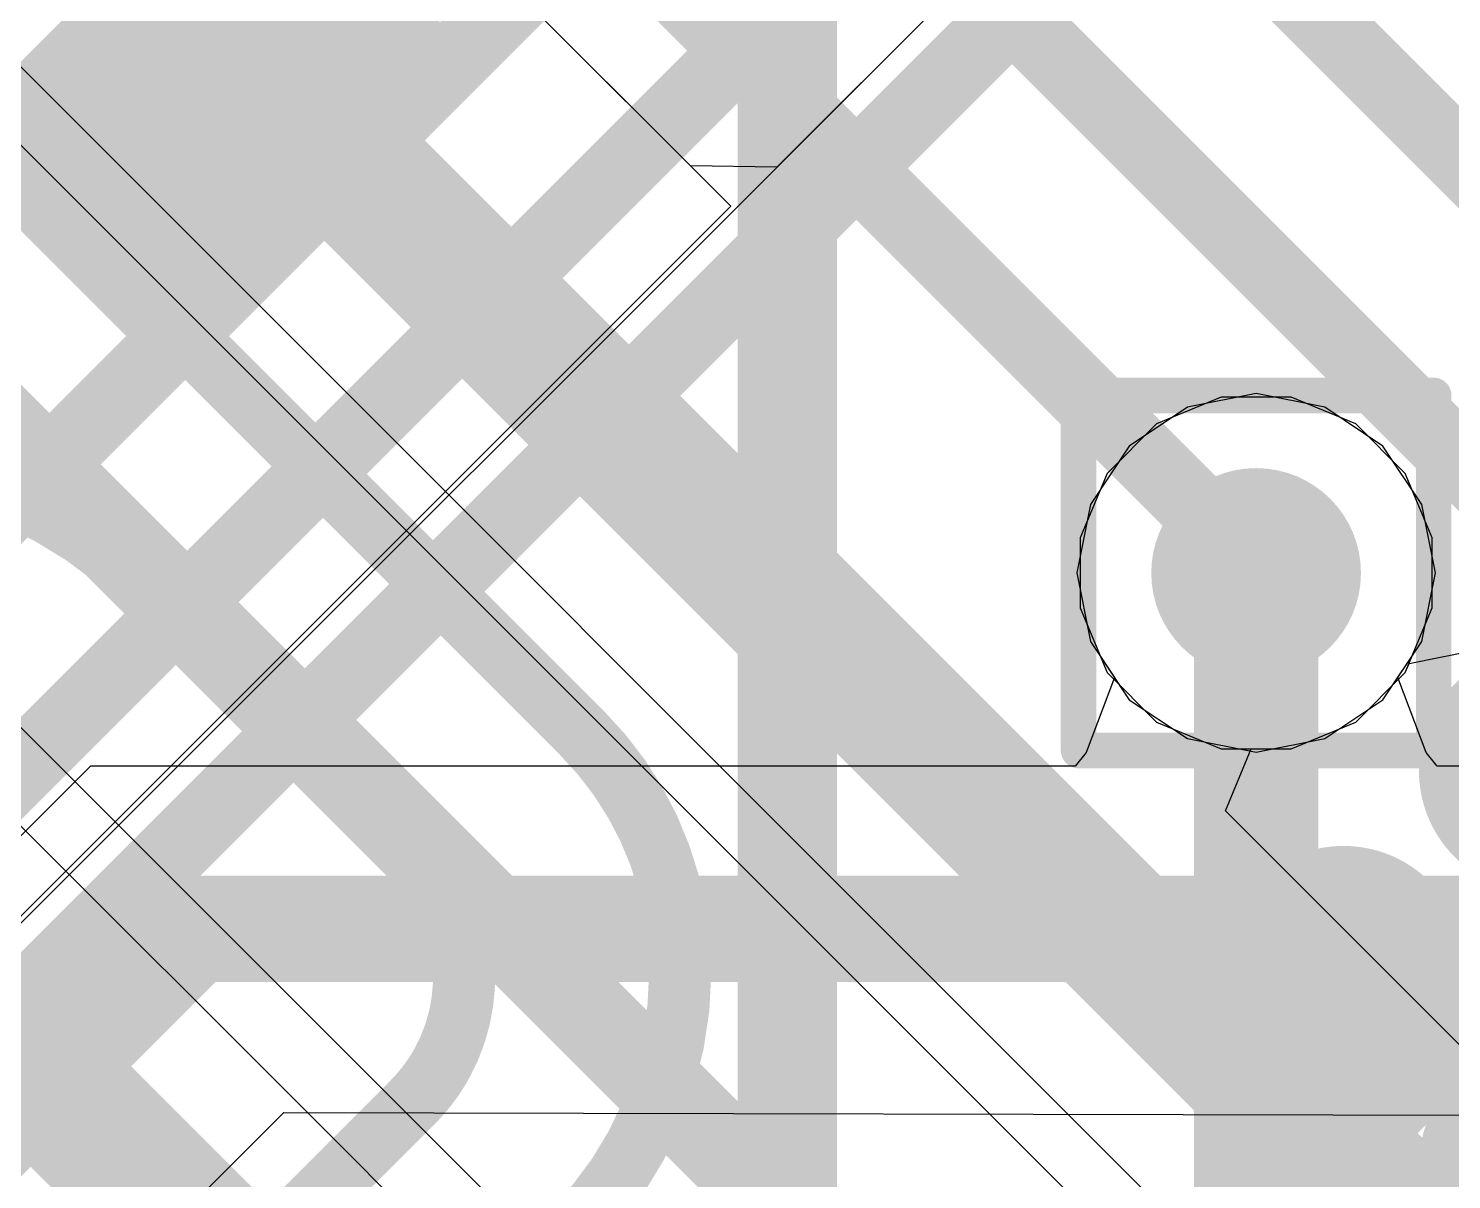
# Model space of a CAD drawing. Header units: inches. Extents: x -6 to 284, y -12 to 154.
# Drawn here: x 46.446 to 48.481, y 11.509 to 13.156 of the extents above; entities that cross this region are included whole.
import ezdxf

# ---------------------------------------------------------------- set-up
doc = ezdxf.new("R2010")
doc.units = ezdxf.units.IN
for name, color, linetype in [('Bottom Layer', 5, 'Continuous'), ('Drill Drawing', 1, 'Continuous'), ('GND-1', 16, 'Continuous'), ('GND-2', 90, 'Continuous'), ('GND-3', 216, 'Continuous'), ('GND-4', 54, 'Continuous'), ('PWR-1', 156, 'Continuous'), ('PWR-2', 130, 'Continuous'), ('Signal L1', 76, 'Continuous'), ('Signal L2', 6, 'Continuous'), ('Top Layer', 1, 'Continuous'), ('Top Overlay', 2, 'Continuous'), ('Top Paste', 8, 'Continuous'), ('Top Solder', 216, 'Continuous'), ('Via Holes', 16, 'Continuous')]:
    doc.layers.add(name, color=color, linetype=linetype)

# ---------------------------------------------------------------- blocks, each defined once
blk = doc.blocks.new('BGA_565_15_5_14_4__132')
at = {"layer": 'Top Layer'}
h = blk.add_hatch(color=1, dxfattribs=at)
edge = h.paths.add_edge_path()
edge.add_arc((1.79999894, -6.800001640000001), 0.12499848, 0, 360)
at = {"layer": 'Top Paste'}
h = blk.add_hatch(color=8, dxfattribs=at)
edge = h.paths.add_edge_path()
edge.add_arc((1.79999894, -6.800001640000001), 0.12499848, 0, 360)
at = {"layer": 'Top Solder'}
h = blk.add_hatch(color=216, dxfattribs=at)
edge = h.paths.add_edge_path()
edge.add_arc((1.79999894, -6.399999899999999), 0.17499838, 0, 360)
h = blk.add_hatch(color=216, dxfattribs=at)
edge = h.paths.add_edge_path()
edge.add_arc((1.39999974, -6.7999991), 0.17499838, 0, 360)
h = blk.add_hatch(color=216, dxfattribs=at)
edge = h.paths.add_edge_path()
edge.add_arc((1.79999894, -6.800001640000001), 0.17499838, 0, 360)
blk = doc.blocks.new('R___0201_180')
at = {"layer": 'Top Layer'}
for points in [[(-0.40999791, 0.18499963), (-0.13999845, 0.18499963), (-0.13999845, -0.18499963), (-0.40999791, -0.18499963)], [(0.14000099, 0.18499963), (0.41000045, 0.18499963), (0.41000045, -0.18499963), (0.14000099, -0.18499963)]]:
    blk.add_hatch(color=1, dxfattribs=at).paths.add_polyline_path(points)
at = {"layer": 'Top Paste'}
for points in [[(-0.40999791, 0.18499963), (-0.13999845, 0.18499963), (-0.13999845, -0.18499963), (-0.40999791, -0.18499963)], [(0.14000099, 0.18499963), (0.41000045, 0.18499963), (0.41000045, -0.18499963), (0.14000099, -0.18499963)]]:
    blk.add_hatch(color=8, dxfattribs=at).paths.add_polyline_path(points)
at = {"layer": 'Top Solder'}
for points in [[(-0.46499907, 0.24000079), (-0.08499729, 0.24000079), (-0.08499729, -0.24000079), (-0.46499907, -0.24000079)], [(0.08499983, 0.24000079), (0.46500161, 0.24000079), (0.46500161, -0.24000079), (0.08499983, -0.24000079)]]:
    blk.add_hatch(color=216, dxfattribs=at).paths.add_polyline_path(points)
at = {"layer": 'Top Overlay'}
for points in [[(-0.4826, 0.254, 0.127, 0.127, 0), (-0.4826, -0.254, 0.127, 0.127, 0)], [(0.4826, 0.254, 0.127, 0.127, 0), (-0.4826, 0.254, 0.127, 0.127, 0)], [(0.4826, 0.254, 0.127, 0.127, 0), (0.4826, -0.254, 0.127, 0.127, 0)], [(0.4826, -0.254, 0.127, 0.127, 0), (-0.4826, -0.254, 0.127, 0.127, 0)]]:
    blk.add_lwpolyline(points, format="xyseb", dxfattribs=at)
for points in [[(-0.51435, 0.254, 0.0635, 0.0635, 1), (-0.4508499999999999, 0.254, 0.0635, 0.0635, 1)], [(-0.51435, 0.254, 0.0635, 0.0635, 1), (-0.4508499999999999, 0.254, 0.0635, 0.0635, 1)], [(0.4508499999999999, 0.254, 0.0635, 0.0635, 1), (0.51435, 0.254, 0.0635, 0.0635, 1)], [(0.4508499999999999, 0.254, 0.0635, 0.0635, 1), (0.51435, 0.254, 0.0635, 0.0635, 1)], [(-0.51435, -0.254, 0.0635, 0.0635, 1), (-0.4508499999999999, -0.254, 0.0635, 0.0635, 1)], [(-0.51435, -0.254, 0.0635, 0.0635, 1), (-0.4508499999999999, -0.254, 0.0635, 0.0635, 1)], [(0.4508499999999999, -0.254, 0.0635, 0.0635, 1), (0.51435, -0.254, 0.0635, 0.0635, 1)], [(0.4508499999999999, -0.254, 0.0635, 0.0635, 1), (0.51435, -0.254, 0.0635, 0.0635, 1)]]:
    blk.add_lwpolyline(points, format="xyseb", close=True, dxfattribs=at)
blk = doc.blocks.new('R___0201_181')
at = {"layer": 'Top Layer'}
for points in [[(-0.40999791, 0.18499963), (-0.13999845, 0.18499963), (-0.13999845, -0.18499963), (-0.40999791, -0.18499963)], [(0.14000099, 0.18499963), (0.41000045, 0.18499963), (0.41000045, -0.18499963), (0.14000099, -0.18499963)]]:
    blk.add_hatch(color=1, dxfattribs=at).paths.add_polyline_path(points)
at = {"layer": 'Top Paste'}
for points in [[(-0.40999791, 0.18499963), (-0.13999845, 0.18499963), (-0.13999845, -0.18499963), (-0.40999791, -0.18499963)], [(0.14000099, 0.18499963), (0.41000045, 0.18499963), (0.41000045, -0.18499963), (0.14000099, -0.18499963)]]:
    blk.add_hatch(color=8, dxfattribs=at).paths.add_polyline_path(points)
at = {"layer": 'Top Solder'}
for points in [[(-0.46499907, 0.24000079), (-0.08499729, 0.24000079), (-0.08499729, -0.24000079), (-0.46499907, -0.24000079)], [(0.08499983, 0.24000079), (0.46500161, 0.24000079), (0.46500161, -0.24000079), (0.08499983, -0.24000079)]]:
    blk.add_hatch(color=216, dxfattribs=at).paths.add_polyline_path(points)
at = {"layer": 'Top Overlay'}
for points in [[(0.4826, 0.254, 0.127, 0.127, 0), (-0.4826, 0.254, 0.127, 0.127, 0)], [(-0.4826, 0.254, 0.127, 0.127, 0), (-0.4826, -0.254, 0.127, 0.127, 0)], [(0.4826, 0.254, 0.127, 0.127, 0), (0.4826, -0.254, 0.127, 0.127, 0)], [(0.4826, -0.254, 0.127, 0.127, 0), (-0.4826, -0.254, 0.127, 0.127, 0)]]:
    blk.add_lwpolyline(points, format="xyseb", dxfattribs=at)
for points in [[(-0.51435, 0.254, 0.0635, 0.0635, 1), (-0.4508499999999999, 0.254, 0.0635, 0.0635, 1)], [(-0.51435, 0.254, 0.0635, 0.0635, 1), (-0.4508499999999999, 0.254, 0.0635, 0.0635, 1)], [(0.4508499999999999, 0.254, 0.0635, 0.0635, 1), (0.51435, 0.254, 0.0635, 0.0635, 1)], [(0.4508499999999999, 0.254, 0.0635, 0.0635, 1), (0.51435, 0.254, 0.0635, 0.0635, 1)], [(-0.51435, -0.254, 0.0635, 0.0635, 1), (-0.4508499999999999, -0.254, 0.0635, 0.0635, 1)], [(-0.51435, -0.254, 0.0635, 0.0635, 1), (-0.4508499999999999, -0.254, 0.0635, 0.0635, 1)], [(0.4508499999999999, -0.254, 0.0635, 0.0635, 1), (0.51435, -0.254, 0.0635, 0.0635, 1)], [(0.4508499999999999, -0.254, 0.0635, 0.0635, 1), (0.51435, -0.254, 0.0635, 0.0635, 1)]]:
    blk.add_lwpolyline(points, format="xyseb", close=True, dxfattribs=at)

msp = doc.modelspace()

# ---------------------------------------------------------------- hatches: boundary and pattern name
at = {"layer": 'Bottom Layer'}
h = msp.add_hatch(color=5, dxfattribs=at)
edge = h.paths.add_edge_path()
edge.add_arc((48.20177812, 12.37697296), 0.1499997, 0, 360)
at = {"layer": 'GND-1'}
h = msp.add_hatch(color=16, dxfattribs=at)
edge = h.paths.add_edge_path()
edge.add_arc((48.20177812, 12.37697296), 0.1499997, 0, 360)
at = {"layer": 'GND-2'}
h = msp.add_hatch(color=90, dxfattribs=at)
edge = h.paths.add_edge_path()
edge.add_arc((48.20177812, 12.37697296), 0.1499997, 0, 360)
at = {"layer": 'GND-3'}
h = msp.add_hatch(color=216, dxfattribs=at)
edge = h.paths.add_edge_path()
edge.add_arc((48.20177812, 12.37697296), 0.1499997, 0, 360)
at = {"layer": 'GND-4'}
h = msp.add_hatch(color=54, dxfattribs=at)
edge = h.paths.add_edge_path()
edge.add_arc((48.20177812, 12.37697296), 0.1499997, 0, 360)
at = {"layer": 'PWR-1'}
h = msp.add_hatch(color=156, dxfattribs=at)
edge = h.paths.add_edge_path()
edge.add_arc((48.20177812, 12.37697296), 0.1499997, 0, 360)
at = {"layer": 'PWR-2'}
h = msp.add_hatch(color=130, dxfattribs=at)
edge = h.paths.add_edge_path()
edge.add_arc((48.20177812, 12.37697296), 0.1499997, 0, 360)
at = {"layer": 'Signal L1'}
h = msp.add_hatch(color=76, dxfattribs=at)
edge = h.paths.add_edge_path()
edge.add_arc((48.20177812, 12.37697296), 0.1499997, 0, 360)
at = {"layer": 'Signal L2'}
h = msp.add_hatch(color=6, dxfattribs=at)
edge = h.paths.add_edge_path()
edge.add_arc((48.20177812, 12.37697296), 0.1499997, 0, 360)
at = {"layer": 'Top Layer'}
h = msp.add_hatch(color=1, dxfattribs=at)
edge = h.paths.add_edge_path()
edge.add_arc((48.20177812, 12.37697296), 0.1499997, 0, 360)
at = {"layer": 'Via Holes'}
h = msp.add_hatch(color=7, dxfattribs=at)
edge = h.paths.add_edge_path()
edge.add_arc((48.20177812, 12.37697296), 0.07499858, 0, 360)

# ---------------------------------------------------------------- linework, layer by layer
at = {"layer": 'Bottom Layer'}
for p, q in [((46.35434722, 13.1808601), (49.20104714, 10.33416018)), ((46.87842796, 11.5710462), (45.4322688, 13.01720028)), ((48.42055848, 12.24769204), (48.5077516, 12.2650377)), ((48.34429752, 12.16367646), (48.41507461999999, 12.23445356)), ((48.41507461999999, 12.23445356), (48.42055848, 12.24769204)), ((48.25182374, 12.12537326), (48.34429752, 12.16367646)), ((48.15797835999999, 12.03647326), (48.19480328, 12.12537326)), ((48.19480328, 12.12537326), (48.25182374, 12.12537326)), ((50.20265296, 9.9918012), (48.15797835999999, 12.03647326)), ((46.87843812, 11.57103096), (46.87842796, 11.5710462)), ((47.44174916, 11.00772246), (46.87843812, 11.57103096))]:
    msp.add_line(p, q, dxfattribs=at)
for points in [[(46.50028038, 14.96397566, 0.10414, 0.10414, 0), (48.84886598, 12.61539006, 0.10414, 0.10414, 0)], [(46.25975254, 14.77124046, 0.10414, 0.10414, 0), (49.13383366, 11.89715934, 0.10414, 0.10414, 0)], [(46.0171927, 14.56873134, 0.10414, 0.10414, 0), (48.2053646, 12.38055944, 0.10414, 0.10414, 0)], [(46.51915766, 13.34567054, 0.2032, 0.2032, 0), (50.10610756, 9.758723179999999, 0.2032, 0.2032, 0)], [(45.26745836, 12.85238984, 0.2032, 0.2032, 0), (46.71361752, 11.40623322, 0.2032, 0.2032, 0)]]:
    msp.add_lwpolyline(points, format="xyseb", dxfattribs=at)
msp.add_lwpolyline([(48.1793296, 12.38055944, 0.05207, 0.05207, 1), (48.2313996, 12.38055944, 0.05207, 0.05207, 1)], format="xyseb", close=True, dxfattribs=at)
at = {"layer": 'Drill Drawing'}
for points in [[(47.94777812, 12.63097296, 0.0508, 0.0508, 0), (48.45577812, 12.63097296, 0.0508, 0.0508, 0)], [(47.94777812, 12.12297296, 0.0508, 0.0508, 0), (47.94777812, 12.63097296, 0.0508, 0.0508, 0)], [(48.45577812, 12.12297296, 0.0508, 0.0508, 0), (48.45577812, 12.63097296, 0.0508, 0.0508, 0)], [(47.94777812, 12.12297296, 0.0508, 0.0508, 0), (48.45577812, 12.12297296, 0.0508, 0.0508, 0)]]:
    msp.add_lwpolyline(points, format="xyseb", dxfattribs=at)
for points in [[(47.93507812, 12.63097296, 0.0254, 0.0254, 1), (47.96047812, 12.63097296, 0.0254, 0.0254, 1)], [(47.93507812, 12.63097296, 0.0254, 0.0254, 1), (47.96047812, 12.63097296, 0.0254, 0.0254, 1)], [(48.44307812, 12.63097296, 0.0254, 0.0254, 1), (48.46847812, 12.63097296, 0.0254, 0.0254, 1)], [(48.44307812, 12.63097296, 0.0254, 0.0254, 1), (48.46847812, 12.63097296, 0.0254, 0.0254, 1)], [(47.93507812, 12.12297296, 0.0254, 0.0254, 1), (47.96047812, 12.12297296, 0.0254, 0.0254, 1)], [(47.93507812, 12.12297296, 0.0254, 0.0254, 1), (47.96047812, 12.12297296, 0.0254, 0.0254, 1)], [(48.44307812, 12.12297296, 0.0254, 0.0254, 1), (48.46847812, 12.12297296, 0.0254, 0.0254, 1)], [(48.44307812, 12.12297296, 0.0254, 0.0254, 1), (48.46847812, 12.12297296, 0.0254, 0.0254, 1)]]:
    msp.add_lwpolyline(points, format="xyseb", close=True, dxfattribs=at)
at = {"layer": 'GND-1'}
for p, q in [((48.1517325, 12.62857266), (48.05925872, 12.59026946)), ((48.25182374, 12.62857266), (48.1517325, 12.62857266)), ((48.34429752, 12.59026946), (48.25182374, 12.62857266)), ((48.05925872, 12.59026946), (47.98848161999999, 12.51949236)), ((48.41507461999999, 12.51949236), (48.34429752, 12.59026946)), ((47.98848161999999, 12.51949236), (47.95017841999999, 12.42701858)), ((48.45337781999999, 12.42701858), (48.41507461999999, 12.51949236)), ((47.95017841999999, 12.42701858), (47.95017841999999, 12.32692734)), ((48.45337781999999, 12.32692734), (48.45337781999999, 12.42701858)), ((47.95017841999999, 12.32692734), (47.98848161999999, 12.23445356)), ((48.41507461999999, 12.23445356), (48.45337781999999, 12.32692734)), ((47.98848161999999, 12.23445356), (48.05925872, 12.16367646)), ((48.34429752, 12.16367646), (48.41507461999999, 12.23445356)), ((48.05925872, 12.16367646), (48.1517325, 12.12537326)), ((48.25182374, 12.12537326), (48.34429752, 12.16367646)), ((48.1517325, 12.12537326), (48.25182374, 12.12537326))]:
    msp.add_line(p, q, dxfattribs=at)
at = {"layer": 'GND-2'}
for p, q in [((48.1517325, 12.62857266), (48.05925872, 12.59026946)), ((48.25182374, 12.62857266), (48.1517325, 12.62857266)), ((48.34429752, 12.59026946), (48.25182374, 12.62857266)), ((48.05925872, 12.59026946), (47.98848161999999, 12.51949236)), ((48.41507461999999, 12.51949236), (48.34429752, 12.59026946)), ((47.98848161999999, 12.51949236), (47.95017841999999, 12.42701858)), ((48.45337781999999, 12.42701858), (48.41507461999999, 12.51949236)), ((47.95017841999999, 12.42701858), (47.95017841999999, 12.32692734)), ((48.45337781999999, 12.32692734), (48.45337781999999, 12.42701858)), ((47.95017841999999, 12.32692734), (47.98848161999999, 12.23445356)), ((48.41507461999999, 12.23445356), (48.45337781999999, 12.32692734)), ((47.98848161999999, 12.23445356), (48.05925872, 12.16367646)), ((48.34429752, 12.16367646), (48.41507461999999, 12.23445356)), ((48.05925872, 12.16367646), (48.1517325, 12.12537326)), ((48.25182374, 12.12537326), (48.34429752, 12.16367646)), ((48.1517325, 12.12537326), (48.25182374, 12.12537326))]:
    msp.add_line(p, q, dxfattribs=at)
at = {"layer": 'GND-3'}
for p, q in [((48.1517325, 12.62857266), (48.05925872, 12.59026946)), ((48.25182374, 12.62857266), (48.1517325, 12.62857266)), ((48.34429752, 12.59026946), (48.25182374, 12.62857266)), ((48.05925872, 12.59026946), (47.98848161999999, 12.51949236)), ((48.41507461999999, 12.51949236), (48.34429752, 12.59026946)), ((47.98848161999999, 12.51949236), (47.95017841999999, 12.42701858)), ((48.45337781999999, 12.42701858), (48.41507461999999, 12.51949236)), ((47.95017841999999, 12.42701858), (47.95017841999999, 12.32692734)), ((48.45337781999999, 12.32692734), (48.45337781999999, 12.42701858)), ((47.95017841999999, 12.32692734), (47.98848161999999, 12.23445356)), ((48.41507461999999, 12.23445356), (48.45337781999999, 12.32692734)), ((47.98848161999999, 12.23445356), (48.05925872, 12.16367646)), ((48.34429752, 12.16367646), (48.41507461999999, 12.23445356)), ((48.05925872, 12.16367646), (48.1517325, 12.12537326)), ((48.25182374, 12.12537326), (48.34429752, 12.16367646)), ((48.1517325, 12.12537326), (48.25182374, 12.12537326))]:
    msp.add_line(p, q, dxfattribs=at)
at = {"layer": 'GND-4'}
for p, q in [((48.1517325, 12.62857266), (48.05925872, 12.59026946)), ((48.25182374, 12.62857266), (48.1517325, 12.62857266)), ((48.34429752, 12.59026946), (48.25182374, 12.62857266)), ((48.05925872, 12.59026946), (47.98848161999999, 12.51949236)), ((48.41507461999999, 12.51949236), (48.34429752, 12.59026946)), ((47.98848161999999, 12.51949236), (47.95017841999999, 12.42701858)), ((48.45337781999999, 12.42701858), (48.41507461999999, 12.51949236)), ((47.95017841999999, 12.42701858), (47.95017841999999, 12.32692734)), ((48.45337781999999, 12.32692734), (48.45337781999999, 12.42701858)), ((47.95017841999999, 12.32692734), (47.98848161999999, 12.23445356)), ((48.41507461999999, 12.23445356), (48.45337781999999, 12.32692734)), ((47.98848161999999, 12.23445356), (48.05925872, 12.16367646)), ((48.34429752, 12.16367646), (48.41507461999999, 12.23445356)), ((48.05925872, 12.16367646), (48.1517325, 12.12537326)), ((48.25182374, 12.12537326), (48.34429752, 12.16367646)), ((48.1517325, 12.12537326), (48.25182374, 12.12537326))]:
    msp.add_line(p, q, dxfattribs=at)
at = {"layer": 'PWR-1'}
for p, q in [((48.20177812, 12.6335028), (48.10360966, 12.61397528)), ((48.29994658, 12.61397528), (48.20177812, 12.6335028)), ((48.10360966, 12.61397528), (48.02038401999999, 12.55836706)), ((48.38317222, 12.55836706), (48.29994658, 12.61397528)), ((48.02038401999999, 12.55836706), (47.9647758, 12.47514142)), ((48.43878044, 12.47514142), (48.38317222, 12.55836706)), ((47.9647758, 12.47514142), (47.94524828, 12.37697296)), ((48.45830796, 12.37697296), (48.43878044, 12.47514142)), ((47.94524828, 12.37697296), (47.9647758, 12.2788045)), ((48.43878044, 12.2788045), (48.45830796, 12.37697296)), ((47.9647758, 12.2788045), (47.99898452, 12.22760318)), ((48.40457172, 12.22760318), (48.43878044, 12.2788045)), ((47.99898452, 12.22760318), (47.95862646, 12.12004688)), ((48.44492978, 12.12004688), (48.40457172, 12.22760318)), ((47.95862646, 12.12004688), (47.9427286, 12.10060318)), ((48.46082764, 12.10060318), (48.44492978, 12.12004688)), ((46.53433416, 12.10060318), (45.2017892, 10.76805568)), ((47.9427286, 12.10060318), (46.53433416, 12.10060318)), ((51.12078168, 12.10060318), (48.46082764, 12.10060318)), ((45.7016231, 10.49589214), (46.81074966, 11.6050187)), ((46.81074966, 11.6050187), (50.94858491999999, 11.59596614))]:
    msp.add_line(p, q, dxfattribs=at)
for points in [[(45.42145094, 10.60789598, 0.1524, 0.1524, 0), (46.68139508, 11.86784012, 0.1524, 0.1524, 0)], [(46.68139508, 11.86784012, 0.1524, 0.1524, 0), (51.41745876, 11.86784012, 0.1524, 0.1524, 0)]]:
    msp.add_lwpolyline(points, format="xyseb", dxfattribs=at)
msp.add_lwpolyline([(46.64329508, 11.86784012, 0.0762, 0.0762, 1), (46.71949507999999, 11.86784012, 0.0762, 0.0762, 1)], format="xyseb", close=True, dxfattribs=at)
msp.add_lwpolyline([(46.64329508, 11.86784012, 0.0762, 0.0762, 1), (46.71949507999999, 11.86784012, 0.0762, 0.0762, 1)], format="xyseb", close=True, dxfattribs=at)
at = {"layer": 'PWR-2'}
for p, q in [((48.69309032, 10.73058814), (43.31289026, 16.1107882)), ((44.76344616, 13.82719612), (49.19578679999999, 9.39483262)), ((48.20177812, 12.6335028), (48.10360966, 12.61397528)), ((48.29994658, 12.61397528), (48.20177812, 12.6335028)), ((48.10360966, 12.61397528), (48.02038401999999, 12.55836706)), ((48.38317222, 12.55836706), (48.29994658, 12.61397528)), ((48.02038401999999, 12.55836706), (47.9647758, 12.47514142)), ((48.43878044, 12.47514142), (48.38317222, 12.55836706)), ((47.9647758, 12.47514142), (47.94524828, 12.37697296)), ((48.45830796, 12.37697296), (48.43878044, 12.47514142)), ((47.94524828, 12.37697296), (47.9647758, 12.2788045)), ((48.43878044, 12.2788045), (48.45830796, 12.37697296)), ((47.9647758, 12.2788045), (48.02038401999999, 12.19557886)), ((48.38317222, 12.19557886), (48.43878044, 12.2788045)), ((48.02038401999999, 12.19557886), (48.10360966, 12.13997064)), ((48.29994658, 12.13997064), (48.38317222, 12.19557886)), ((48.10360966, 12.13997064), (48.20177812, 12.12044312)), ((48.20177812, 12.12044312), (48.29994658, 12.13997064))]:
    msp.add_line(p, q, dxfattribs=at)
msp.add_lwpolyline([(44.89080176, 14.10089382, 0.127, 0.127, 0), (48.09268258, 10.899013, 0.127, 0.127, 0)], format="xyseb", dxfattribs=at)
at = {"layer": 'Signal L1'}
for points in [[(47.53131717999999, 11.00653374, 0.14224, 0.14224, 0), (47.53131717999999, 17.09952892, 0.14224, 0.14224, 0)], [(48.20177812, 10.76186316, 0.1778, 0.1778, 0), (48.20177812, 12.37697296, 0.1778, 0.1778, 0)]]:
    msp.add_lwpolyline(points, format="xyseb", dxfattribs=at)
msp.add_lwpolyline([(48.15732812, 12.37697296, 0.08889999999999999, 0.08889999999999999, 1), (48.24622812, 12.37697296, 0.08889999999999999, 0.08889999999999999, 1)], format="xyseb", close=True, dxfattribs=at)
at = {"layer": 'Signal L2'}
for points in [[(41.31351909999999, 7.370472939999999, 0.10414, 0.10414, 0), (47.98095814, 14.03791198, 0.10414, 0.10414, 0)], [(41.57085158, 7.233516139999999, 0.10414, 0.10414, 0), (47.96523045999999, 13.62789502, 0.10414, 0.10414, 0)], [(41.8307647, 7.156523659999999, 0.10414, 0.10414, 0), (48.0323271, 13.35808606, 0.10414, 0.10414, 0)], [(47.85928198, 11.07545918, 0.10414, 0.10414, 0), (48.85476894, 12.07094614, 0.10414, 0.10414, 0)]]:
    msp.add_lwpolyline(points, format="xyseb", dxfattribs=at)
at = {"layer": 'Top Layer'}
for p, q in [((42.64072752, 8.08197012), (53.4483945, 18.8896371)), ((50.62426502, 16.06550762), (47.51617624, 12.95741884)), ((47.45038008, 12.9016379), (46.09576251999999, 14.256258)), ((47.39252396, 12.95949402), (46.09576251999999, 14.256258)), ((47.51617624, 12.95741884), (47.39252396, 12.95949402)), ((42.38055024, 7.831805520000001), (47.45038008, 12.9016379))]:
    msp.add_line(p, q, dxfattribs=at)
for points in [[(46.63008454, 12.92163024, 0.08889999999999999, 0.08889999999999999, 0), (46.67274638, 13.07774118, 0.08889999999999999, 0.08889999999999999, 0)], [(46.630082, 12.90701762, 0.08889999999999999, 0.08889999999999999, 0), (46.63738958, 12.9143252, 0.08889999999999999, 0.08889999999999999, 0)], [(46.630082, 12.8166876, 0.08889999999999999, 0.08889999999999999, 0), (46.630082, 12.90701762, 0.08889999999999999, 0.08889999999999999, 0)], [(46.63008454, 12.92163024, 0.08889999999999999, 0.08889999999999999, 0), (46.63738958, 12.9143252, 0.08889999999999999, 0.08889999999999999, 0)], [(46.67360744, 12.71191768, 0.08889999999999999, 0.08889999999999999, -0.1983629210646562), (46.630082, 12.8166876, 0.08889999999999999, 0.08889999999999999, 0)], [(46.67360744, 12.71191768, 0.08889999999999999, 0.08889999999999999, 0), (46.74167181999999, 12.6438533, 0.08889999999999999, 0.08889999999999999, 0)], [(46.74167181999999, 12.6438533, 0.08889999999999999, 0.08889999999999999, 0), (46.74167689999999, 12.6438533, 0.08889999999999999, 0.08889999999999999, 0)], [(46.74167689999999, 12.6438533, 0.08889999999999999, 0.08889999999999999, 0), (47.23706833999999, 12.14846186, 0.08889999999999999, 0.08889999999999999, 0)], [(46.25745384, 12.53438946, 0.08889999999999999, 0.08889999999999999, -0.1614803841726944), (46.61311988, 12.35930726, 0.08889999999999999, 0.08889999999999999, 0)], [(46.61311988, 12.35930472, 0.08889999999999999, 0.08889999999999999, 0), (46.61312242, 12.35930472, 0.08889999999999999, 0.08889999999999999, 0)], [(46.61312242, 12.35930472, 0.08889999999999999, 0.08889999999999999, 0), (46.62107516, 12.35135198, 0.08889999999999999, 0.08889999999999999, 0)], [(46.62107516, 12.35135198, 0.08889999999999999, 0.08889999999999999, 0), (46.62108532, 12.35135198, 0.08889999999999999, 0.08889999999999999, 0)], [(46.62108532, 12.35135198, 0.08889999999999999, 0.08889999999999999, 0), (46.92001284, 12.05242446, 0.08889999999999999, 0.08889999999999999, 0)], [(47.23706833999999, 12.14845932, 0.08889999999999999, 0.08889999999999999, 0), (47.23706833999999, 12.14846186, 0.08889999999999999, 0.08889999999999999, 0)], [(47.23706833999999, 12.14845932, 0.08889999999999999, 0.08889999999999999, -0.1992461894982026), (47.37806374, 11.8074567, 0.08889999999999999, 0.08889999999999999, 0)], [(46.92001284, 12.052427, 0.08889999999999999, 0.08889999999999999, 0), (46.99442214, 11.9780177, 0.08889999999999999, 0.08889999999999999, 0)], [(46.9944196, 11.97801262, 0.08889999999999999, 0.08889999999999999, -0.3336933190231004), (47.03735068, 11.67600916, 0.08889999999999999, 0.08889999999999999, 0)], [(46.99442214, 11.97801516, 0.08889999999999999, 0.08889999999999999, 0), (46.99442214, 11.9780177, 0.08889999999999999, 0.08889999999999999, 0)], [(47.37806628, 11.80745416, 0.08889999999999999, 0.08889999999999999, -0.1989022149649479), (47.2230069, 11.43433578, 0.08889999999999999, 0.08889999999999999, 0)], [(47.03212843999999, 11.6669566, 0.08889999999999999, 0.08889999999999999, -0.04435325390111759), (47.0055321, 11.63069302, 0.08889999999999999, 0.08889999999999999, 0)], [(47.03735321999999, 11.6760117, 0.08889999999999999, 0.08889999999999999, -0.01029150421069966), (47.03212843999999, 11.6669566, 0.08889999999999999, 0.08889999999999999, 0)], [(46.99441452, 11.6188363, 0.08889999999999999, 0.08889999999999999, 0), (47.0055321, 11.63069302, 0.08889999999999999, 0.08889999999999999, 0)], [(46.83526827999999, 11.45968752, 0.08889999999999999, 0.08889999999999999, 0), (46.99441452, 11.61883376, 0.08889999999999999, 0.08889999999999999, 0)], [(46.99441452, 11.61883376, 0.08889999999999999, 0.08889999999999999, 0), (46.99441452, 11.6188363, 0.08889999999999999, 0.08889999999999999, 0)], [(46.39864736, 11.55505436, 0.08889999999999999, 0.08889999999999999, -0.4142135623730951), (46.5692744, 11.55505436, 0.08889999999999999, 0.08889999999999999, 0)], [(46.56927186, 11.55505182, 0.08889999999999999, 0.08889999999999999, 0), (46.66464123999999, 11.45968752, 0.08889999999999999, 0.08889999999999999, 0)]]:
    msp.add_lwpolyline(points, format="xyseb", dxfattribs=at)
for points in [[(46.65052138, 13.07774118, 0.04445, 0.04445, 1), (46.69497138, 13.07774118, 0.04445, 0.04445, 1)], [(46.607857, 12.90701762, 0.04445, 0.04445, 1), (46.652307, 12.90701762, 0.04445, 0.04445, 1)], [(46.607857, 12.90701762, 0.04445, 0.04445, 1), (46.652307, 12.90701762, 0.04445, 0.04445, 1)], [(46.60785953999999, 12.92163024, 0.04445, 0.04445, 1), (46.65230954, 12.92163024, 0.04445, 0.04445, 1)], [(46.60785953999999, 12.92163024, 0.04445, 0.04445, 1), (46.65230954, 12.92163024, 0.04445, 0.04445, 1)], [(46.61516458, 12.9143252, 0.04445, 0.04445, 1), (46.65961458, 12.9143252, 0.04445, 0.04445, 1)], [(46.61516458, 12.9143252, 0.04445, 0.04445, 1), (46.65961458, 12.9143252, 0.04445, 0.04445, 1)], [(46.607857, 12.8166876, 0.04445, 0.04445, 1), (46.652307, 12.8166876, 0.04445, 0.04445, 1)], [(46.607857, 12.8166876, 0.04445, 0.04445, 1), (46.652307, 12.8166876, 0.04445, 0.04445, 1)], [(46.65138244, 12.71191768, 0.04445, 0.04445, 1), (46.69583244, 12.71191768, 0.04445, 0.04445, 1)], [(46.65138244, 12.71191768, 0.04445, 0.04445, 1), (46.69583244, 12.71191768, 0.04445, 0.04445, 1)], [(46.71944681999999, 12.6438533, 0.04445, 0.04445, 1), (46.76389682, 12.6438533, 0.04445, 0.04445, 1)], [(46.71944681999999, 12.6438533, 0.04445, 0.04445, 1), (46.76389682, 12.6438533, 0.04445, 0.04445, 1)], [(46.7194519, 12.6438533, 0.04445, 0.04445, 1), (46.76390189999999, 12.6438533, 0.04445, 0.04445, 1)], [(46.7194519, 12.6438533, 0.04445, 0.04445, 1), (46.76390189999999, 12.6438533, 0.04445, 0.04445, 1)], [(46.59089487999999, 12.35930726, 0.04445, 0.04445, 1), (46.63534488, 12.35930726, 0.04445, 0.04445, 1)], [(46.59089487999999, 12.35930472, 0.04445, 0.04445, 1), (46.63534488, 12.35930472, 0.04445, 0.04445, 1)], [(46.59089742, 12.35930472, 0.04445, 0.04445, 1), (46.63534742, 12.35930472, 0.04445, 0.04445, 1)], [(46.59089742, 12.35930472, 0.04445, 0.04445, 1), (46.63534742, 12.35930472, 0.04445, 0.04445, 1)], [(46.59885016, 12.35135198, 0.04445, 0.04445, 1), (46.64330016, 12.35135198, 0.04445, 0.04445, 1)], [(46.59885016, 12.35135198, 0.04445, 0.04445, 1), (46.64330016, 12.35135198, 0.04445, 0.04445, 1)], [(46.59886032, 12.35135198, 0.04445, 0.04445, 1), (46.64331032, 12.35135198, 0.04445, 0.04445, 1)], [(46.59886032, 12.35135198, 0.04445, 0.04445, 1), (46.64331032, 12.35135198, 0.04445, 0.04445, 1)], [(47.21484333999999, 12.14846186, 0.04445, 0.04445, 1), (47.25929333999999, 12.14846186, 0.04445, 0.04445, 1)], [(47.21484333999999, 12.14846186, 0.04445, 0.04445, 1), (47.25929333999999, 12.14846186, 0.04445, 0.04445, 1)], [(47.21484333999999, 12.14845932, 0.04445, 0.04445, 1), (47.25929333999999, 12.14845932, 0.04445, 0.04445, 1)], [(47.21484333999999, 12.14845932, 0.04445, 0.04445, 1), (47.25929333999999, 12.14845932, 0.04445, 0.04445, 1)], [(46.89778784, 12.052427, 0.04445, 0.04445, 1), (46.94223784, 12.052427, 0.04445, 0.04445, 1)], [(46.89778784, 12.05242446, 0.04445, 0.04445, 1), (46.94223784, 12.05242446, 0.04445, 0.04445, 1)], [(46.97219459999999, 11.97801262, 0.04445, 0.04445, 1), (47.0166446, 11.97801262, 0.04445, 0.04445, 1)], [(46.97219714, 11.9780177, 0.04445, 0.04445, 1), (47.01664714, 11.9780177, 0.04445, 0.04445, 1)], [(46.97219714, 11.9780177, 0.04445, 0.04445, 1), (47.01664714, 11.9780177, 0.04445, 0.04445, 1)], [(46.97219714, 11.97801516, 0.04445, 0.04445, 1), (47.01664714, 11.97801516, 0.04445, 0.04445, 1)], [(47.35583874, 11.8074567, 0.04445, 0.04445, 1), (47.40028874, 11.8074567, 0.04445, 0.04445, 1)], [(47.35584127999999, 11.80745416, 0.04445, 0.04445, 1), (47.40029128, 11.80745416, 0.04445, 0.04445, 1)], [(47.00990344, 11.6669566, 0.04445, 0.04445, 1), (47.05435343999999, 11.6669566, 0.04445, 0.04445, 1)], [(47.00990344, 11.6669566, 0.04445, 0.04445, 1), (47.05435343999999, 11.6669566, 0.04445, 0.04445, 1)], [(47.01512568, 11.67600916, 0.04445, 0.04445, 1), (47.05957567999999, 11.67600916, 0.04445, 0.04445, 1)], [(47.01512821999999, 11.6760117, 0.04445, 0.04445, 1), (47.05957822, 11.6760117, 0.04445, 0.04445, 1)], [(46.9833071, 11.63069302, 0.04445, 0.04445, 1), (47.0277571, 11.63069302, 0.04445, 0.04445, 1)], [(46.9833071, 11.63069302, 0.04445, 0.04445, 1), (47.0277571, 11.63069302, 0.04445, 0.04445, 1)], [(46.97218951999999, 11.6188363, 0.04445, 0.04445, 1), (47.01663952, 11.6188363, 0.04445, 0.04445, 1)], [(46.97218951999999, 11.6188363, 0.04445, 0.04445, 1), (47.01663952, 11.6188363, 0.04445, 0.04445, 1)], [(46.97218951999999, 11.61883376, 0.04445, 0.04445, 1), (47.01663952, 11.61883376, 0.04445, 0.04445, 1)], [(46.97218951999999, 11.61883376, 0.04445, 0.04445, 1), (47.01663952, 11.61883376, 0.04445, 0.04445, 1)], [(46.54704686, 11.55505182, 0.04445, 0.04445, 1), (46.59149686, 11.55505182, 0.04445, 0.04445, 1)], [(46.5470494, 11.55505436, 0.04445, 0.04445, 1), (46.5914994, 11.55505436, 0.04445, 0.04445, 1)]]:
    msp.add_lwpolyline(points, format="xyseb", close=True, dxfattribs=at)

# ---------------------------------------------------------------- block references
for name, p, rotation in [('BGA_565_15_5_14_4__132', (54.40792014, 8.2759296), 225), ('R___0201_180', (46.47829414, 13.27219342), 135), ('R___0201_181', (45.90679414, 12.70069342), 135)]:
    msp.add_blockref(name, p, dxfattribs=dict(rotation=rotation))

doc.saveas('drawing.dxf')
